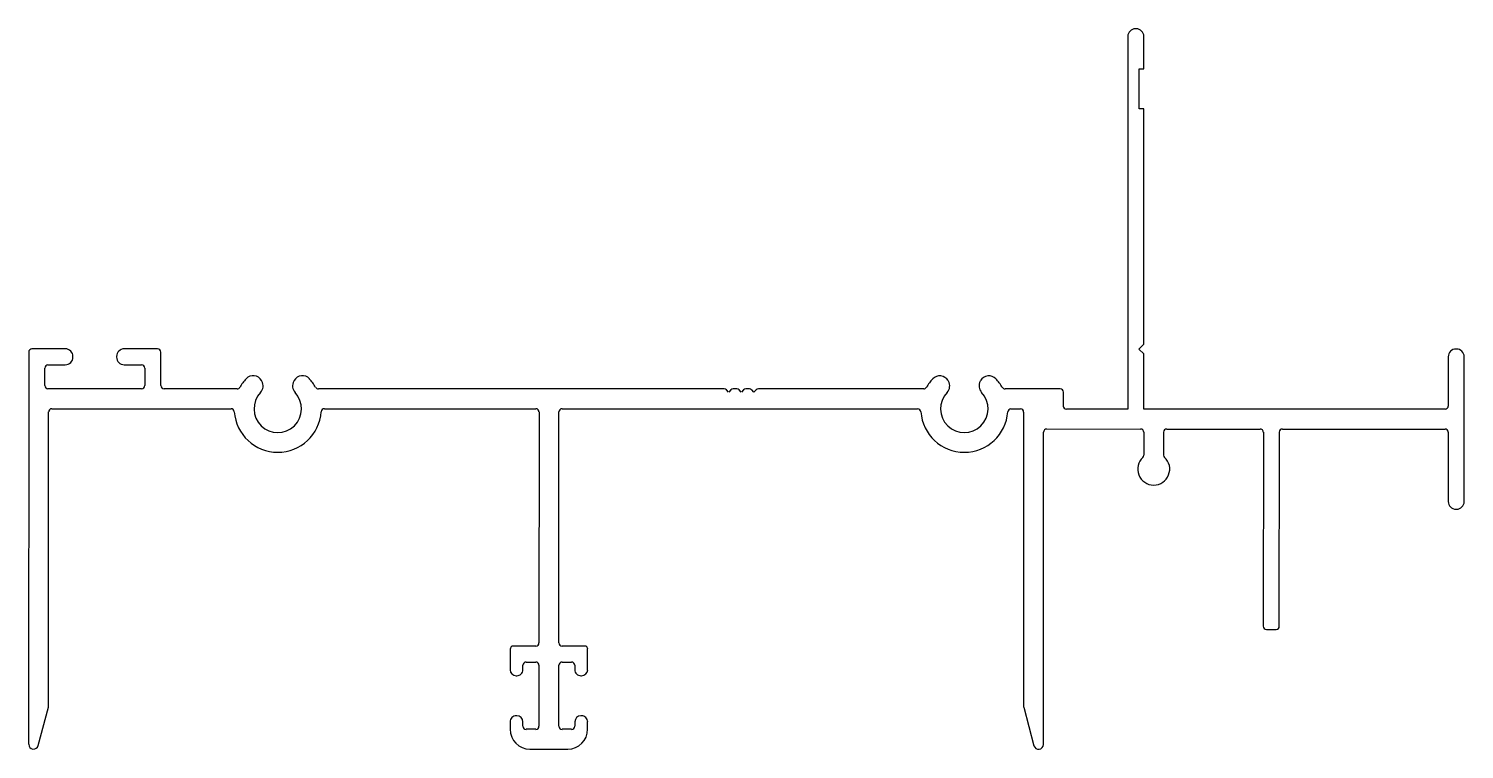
# Model space of a CAD drawing. Extents: x -54 to 60, y 6 to 63.
import ezdxf

# ---------------------------------------------------------------- set-up
doc = ezdxf.new("R2010")
doc.units = 0
doc.layers.get('0').update_dxf_attribs({"linetype": 'CONTINUOUS'})

msp = doc.modelspace()

# ---------------------------------------------------------------- linework, layer by layer
for p, q in [((33.7, 62.85), (33.65, 62.85)), ((33.04, 62.24), (33.03, 32.68)), ((34.31, 59.68), (34.31, 62.24)), ((33.93, 56.5), (33.93, 59.68)), ((33.93, 59.68), (34.31, 59.68)), ((34.31, 56.5), (33.93, 56.5)), ((34.3, 37.84), (34.31, 56.5)), ((33.92, 37.45), (34.3, 37.84)), ((-54.06, 37.21), (-54.07, 6.1)), ((-51.17, 37.47), (-53.81, 37.47)), ((-50.56, 36.81), (-50.56, 36.86)), ((-47.1, 36.86), (-47.1, 36.81)), ((-43.85, 37.47), (-46.49, 37.47)), ((-43.6, 34.55), (-43.6, 37.21)), ((34.3, 37.07), (33.92, 37.45)), ((34.3, 32.68), (34.3, 37.07)), ((58.43, 36.84), (58.43, 32.93)), ((59.09, 37.45), (59.04, 37.45)), ((59.7, 25.36), (59.7, 36.84)), ((-52.79, 34.55), (-52.79, 35.94)), ((-52.54, 36.2), (-51.17, 36.2)), ((-46.49, 36.2), (-45.12, 36.2)), ((-44.87, 35.94), (-44.87, 34.55)), ((-45.12, 34.29), (-52.54, 34.29)), ((-37.55, 34.29), (-43.34, 34.29)), ((-35.59, 34.91), (-35.62, 34.95)), ((-33.03, 34.95), (-33.06, 34.91)), ((1.05, 34.28), (-31.1, 34.29)), ((1.4, 34.04), (1.23, 34.21)), ((1.58, 34.21), (1.41, 34.04)), ((2.05, 34.28), (1.76, 34.28)), ((2.4, 34.04), (2.23, 34.21)), ((2.58, 34.21), (2.41, 34.04)), ((3.05, 34.28), (2.76, 34.28)), ((3.4, 34.04), (3.23, 34.21)), ((3.58, 34.21), (3.41, 34.04)), ((16.86, 34.28), (3.76, 34.28)), ((18.82, 34.9), (18.79, 34.94)), ((21.37, 34.94), (21.35, 34.9)), ((27.68, 34.28), (23.31, 34.28)), ((27.93, 32.93), (27.93, 34.03)), ((-52.49, 9.11), (-52.49, 32.46)), ((-52.23, 32.72), (-38.03, 32.72)), ((-30.63, 32.71), (-13.88, 32.71)), ((-13.62, 32.46), (-13.63, 14.14)), ((-12.05, 14.14), (-12.05, 32.46)), ((-11.8, 32.71), (16.38, 32.71)), ((23.78, 32.71), (24.53, 32.71)), ((24.78, 32.45), (24.78, 9.1)), ((33.03, 32.68), (28.18, 32.68)), ((58.18, 32.68), (34.3, 32.68)), ((26.35, 6.09), (26.35, 30.85)), ((26.61, 31.11), (34.05, 31.1)), ((34.3, 30.85), (34.3, 29.04)), ((35.88, 29.04), (35.88, 30.85)), ((36.13, 31.1), (43.52, 31.1)), ((43.78, 30.85), (43.77, 15.46)), ((45.04, 15.46), (45.05, 30.85)), ((45.3, 31.1), (58.18, 31.1)), ((58.43, 30.85), (58.43, 25.36)), ((59.04, 24.75), (59.09, 24.75)), ((44.03, 15.2), (44.79, 15.2)), ((-13.88, 13.89), (-15.66, 13.89)), ((-10.02, 13.89), (-11.8, 13.89)), ((-15.91, 13.64), (-15.91, 12.02)), ((-14.64, 12.62), (-13.88, 12.62)), ((-11.8, 12.62), (-11.04, 12.62)), ((-9.77, 12.02), (-9.77, 13.64)), ((-15.43, 11.54), (-15.38, 11.54)), ((-14.9, 12.02), (-14.9, 12.37)), ((-13.63, 12.37), (-13.63, 7.54)), ((-12.05, 7.54), (-12.05, 12.37)), ((-10.78, 12.37), (-10.78, 12.02)), ((-10.3, 11.54), (-10.25, 11.54)), ((-53.32, 6), (-52.5, 9.05)), ((-15.38, 8.37), (-15.43, 8.37)), ((-10.25, 8.37), (-10.3, 8.37)), ((24.79, 9.04), (25.6, 5.99)), ((-15.91, 7.88), (-15.91, 7.29)), ((-14.9, 7.54), (-14.9, 7.88)), ((-13.88, 7.29), (-14.64, 7.29)), ((-11.04, 7.29), (-11.8, 7.29)), ((-10.78, 7.88), (-10.78, 7.54)), ((-9.77, 7.29), (-9.77, 7.88)), ((-14.34, 5.71), (-11.34, 5.71))]:
    msp.add_line(p, q)
for centre, radius, start, end in [((33.65, 62.24), 0.61, 89.9915, 179.9915), ((33.7, 62.24), 0.61, 359.9915, 89.9915), ((-53.81, 37.21), 0.254, 89.9915, 179.9915), ((-51.17, 36.86), 0.61, 359.9915, 89.9915), ((-51.17, 36.81), 0.61, 269.9915, 359.9915), ((-46.49, 36.86), 0.61, 89.9915, 179.9915), ((-46.49, 36.81), 0.61, 179.9915, 269.9915), ((-43.85, 37.21), 0.254, 359.9915, 89.9915), ((59.04, 36.84), 0.61, 89.9915, 179.9915), ((59.09, 36.84), 0.61, 359.9915, 89.9915), ((-52.54, 35.94), 0.254, 89.9915, 179.9915), ((-45.12, 35.94), 0.254, 359.9915, 89.9915), ((-36.28, 34.57), 0.762, 29.9919, 136.4326), ((-32.37, 34.57), 0.762, 43.5524, 149.9931), ((18.13, 34.56), 0.762, 29.9919, 136.4326), ((22.03, 34.56), 0.762, 43.5524, 149.9931), ((-52.54, 34.55), 0.254, 179.9915, 269.9915), ((-45.12, 34.55), 0.254, 269.9915, 359.9915), ((-43.34, 34.55), 0.254, 179.9915, 269.9915), ((-37.55, 34.54), 0.254, 269.9914, 330.4431), ((-34.33, 32.71), 3.45, 136.4326, 150.4431), ((-36.25, 34.52), 0.762, 316.7578, 29.9919), ((-32.4, 34.52), 0.762, 149.9931, 223.2272), ((-34.33, 32.71), 3.45, 29.5399, 43.5524), ((-31.1, 34.54), 0.254, 209.5399, 269.9915), ((1.05, 34.03), 0.25, 44.9915, 89.9915), ((1.76, 34.03), 0.25, 89.9915, 134.9915), ((2.05, 34.03), 0.25, 44.9915, 89.9915), ((2.76, 34.03), 0.25, 89.9915, 134.9915), ((3.05, 34.03), 0.25, 44.9915, 89.9915), ((3.76, 34.03), 0.25, 89.9915, 134.9915), ((16.86, 34.54), 0.254, 269.9915, 330.4431), ((20.08, 32.71), 3.45, 136.4326, 150.4431), ((18.16, 34.52), 0.762, 316.7578, 29.9919), ((22.01, 34.52), 0.762, 149.9931, 223.2272), ((20.08, 32.71), 3.45, 29.5398, 43.5524), ((23.31, 34.54), 0.254, 209.5398, 269.992), ((27.68, 34.03), 0.254, 359.9915, 89.992), ((-34.33, 32.71), 1.88, 136.7578, 43.2272), ((1.4, 34.05), 0.008, 224.9915, 314.9915), ((2.4, 34.05), 0.008, 224.9915, 314.9915), ((3.4, 34.05), 0.008, 224.9915, 314.9915), ((20.08, 32.71), 1.88, 136.7578, 43.2272), ((-52.23, 32.46), 0.254, 89.9915, 179.9915), ((-38.03, 32.46), 0.254, 3.9189, 89.9914), ((-34.33, 32.71), 3.45, 183.9189, 356.064), ((-30.63, 32.46), 0.254, 89.9915, 176.064), ((-13.88, 32.46), 0.254, 359.9915, 89.9915), ((-11.8, 32.46), 0.254, 89.9915, 179.9914), ((16.38, 32.45), 0.254, 3.919, 89.9915), ((20.08, 32.71), 3.45, 183.919, 356.064), ((23.78, 32.45), 0.254, 89.9918, 176.064), ((24.53, 32.45), 0.254, 359.992, 89.9918), ((28.18, 32.93), 0.254, 179.9915, 269.9915), ((58.18, 32.93), 0.254, 269.9915, 359.9915), ((26.61, 30.85), 0.254, 89.9915, 179.9919), ((34.05, 30.85), 0.254, 359.9915, 89.9915), ((36.13, 30.85), 0.254, 89.9915, 179.9915), ((43.52, 30.85), 0.254, 359.9915, 89.9915), ((45.3, 30.85), 0.254, 89.9915, 179.9915), ((58.18, 30.85), 0.254, 359.9915, 89.9915), ((35.09, 27.93), 1.27, 133.0962, 46.8867), ((34.05, 29.04), 0.254, 313.0962, 359.9915), ((36.13, 29.04), 0.254, 179.9915, 226.8867), ((59.04, 25.36), 0.61, 179.9915, 269.9915), ((59.09, 25.36), 0.61, 269.9915, 359.9915), ((44.03, 15.46), 0.254, 179.9915, 269.9915), ((44.79, 15.46), 0.254, 269.9915, 359.9915), ((-15.66, 13.64), 0.254, 89.9915, 179.9921), ((-13.88, 14.14), 0.254, 269.9915, 359.9915), ((-11.8, 14.14), 0.254, 179.9914, 269.9915), ((-10.02, 13.64), 0.254, 359.9909, 89.9915), ((-14.64, 12.37), 0.254, 89.9915, 179.9921), ((-13.88, 12.37), 0.254, 359.992, 89.9915), ((-11.8, 12.37), 0.254, 89.9915, 179.9909), ((-11.04, 12.37), 0.254, 359.9909, 89.9915), ((-15.43, 12.02), 0.483, 179.9921, 269.9915), ((-15.38, 12.02), 0.483, 269.9915, 359.9921), ((-10.3, 12.02), 0.483, 179.9909, 269.9915), ((-10.25, 12.02), 0.483, 269.9915, 359.9909), ((-52.74, 9.11), 0.254, 344.9925, 359.9915), ((25.03, 9.1), 0.254, 179.992, 194.9904), ((-15.43, 7.88), 0.483, 89.9915, 179.9921), ((-15.38, 7.88), 0.483, 359.9921, 89.9915), ((-10.3, 7.88), 0.483, 89.9915, 179.9909), ((-10.25, 7.88), 0.483, 359.9909, 89.9915), ((-14.34, 7.29), 1.57, 179.9921, 269.9915), ((-14.64, 7.54), 0.254, 179.9921, 269.9915), ((-13.88, 7.54), 0.254, 269.9915, 359.992), ((-11.8, 7.54), 0.254, 179.9909, 269.9915), ((-11.34, 7.29), 1.57, 269.9915, 359.9909), ((-11.04, 7.54), 0.254, 269.9915, 359.9909), ((-53.68, 6.1), 0.381, 179.9915, 344.9925), ((25.97, 6.09), 0.381, 194.9904, 359.9915)]:
    msp.add_arc(centre, radius, start, end)

doc.saveas('drawing.dxf')
